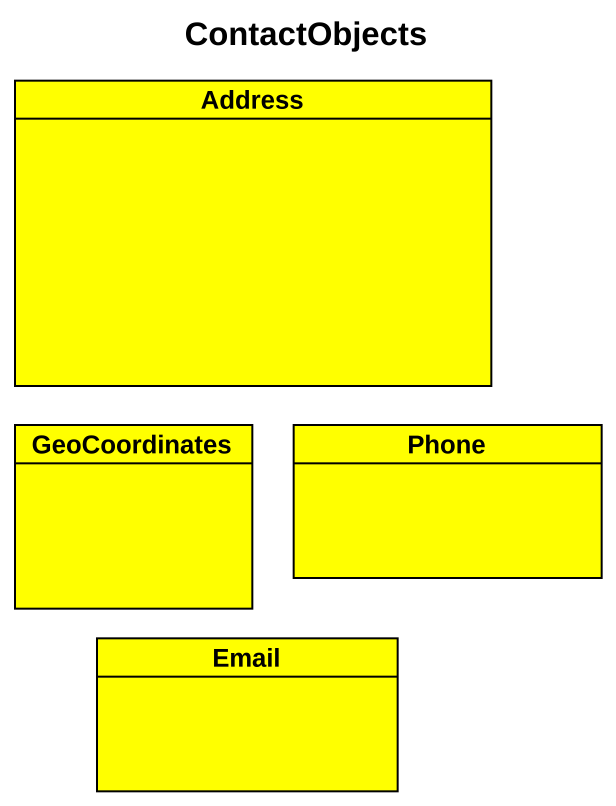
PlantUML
@startuml
title ContactObjects
hide circle
hide empty members
class Address #FFFF00
class GeoCoordinates #FFFF00
class Phone #FFFF00
class Email #FFFF00
@enduml
